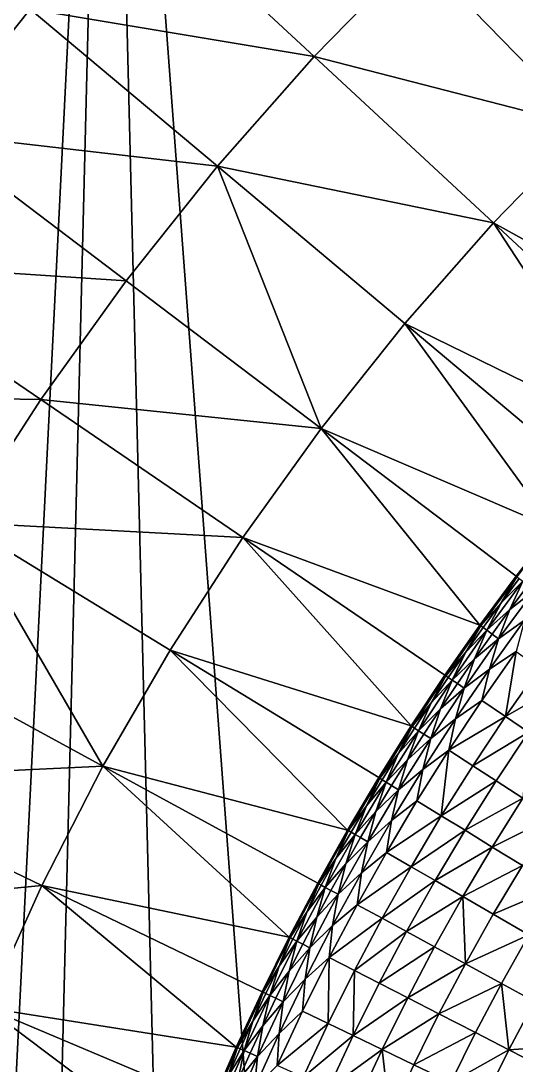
# Model space of a CAD drawing. Header units: millimetres. Extents: x -3750 to 5350, y -3750 to 3750.
# Drawn here: x -2499 to -1993, y 1010 to 2077 of the extents above; entities that cross this region are included whole.
import ezdxf

# ---------------------------------------------------------------- set-up
doc = ezdxf.new("R2010")
doc.units = ezdxf.units.MM
doc.header["$MEASUREMENT"] = 0
doc.layers.add('MESH_3D', color=2, linetype='CONTINUOUS')

msp = doc.modelspace()

# ---------------------------------------------------------------- linework, layer by layer
at = {"layer": 'MESH_3D'}
for points in [[(925.3, 3634, 32500), (-2410.5, 2872.7, 32500), (3378.6, -1627.1, 32500)], [(-2410.5, 2872.7, 32500), (-3199.8, 1955.4, 32500), (-3720.9, 466.3, 32500)], [(-2410.5, 2872.7, 32500), (-3720.9, 466.3, 32500), (-3523.8, -1282.6, 32500)], [(-2410.5, 2872.7, 32500), (-3523.8, -1282.6, 32500), (-3490.8, -1370, 32500)], [(-2410.5, 2872.7, 32500), (-3490.8, -1370, 32500), (-2684.5, -2618.4, 32500)], [(-2410.5, 2872.7, 32500), (-2684.5, 2618.4, 32500), (-3199.8, 1955.4, 32500)], [(-2410.5, 2872.7, 32500), (-2684.5, -2618.4, 32500), (-2550.6, -2748.9, 32500)], [(-2410.5, 2872.7, 32500), (-2550.6, -2748.9, 32500), (-2264.3, -2989.2, 32500)], [(-2410.5, 2872.7, 32500), (-2264.3, -2989.2, 32500), (-1955.4, -3199.8, 32500)], [(3378.6, -1627.1, 32500), (-2410.5, 2872.7, 32500), (-1955.4, -3199.8, 32500)], [(-2094.7, 2147.6, 24400), (-1985.1, 2249.3, 24400), (-1819.6, 2061.9, 24200)], [(-2489.6, 2089.1, 24600), (-2382.4, 2210.6, 24600), (-2199.2, 2040.5, 24400)], [(-2382.4, 2210.6, 24600), (-2094.7, 2147.6, 24400), (-2199.2, 2040.5, 24400)], [(-2199.2, 2040.5, 24400), (-2094.7, 2147.6, 24400), (-1920.2, 1968.6, 24200)], [(-2094.7, 2147.6, 24400), (-1819.6, 2061.9, 24200), (-1920.2, 1968.6, 24200)], [(-2790, 2113.3, 24800), (-2489.6, 2089.1, 24600), (-2590.7, 1962.4, 24600)], [(-2590.7, 1962.4, 24600), (-2489.6, 2089.1, 24600), (-2298.1, 1928.4, 24400)], [(-2489.6, 2089.1, 24600), (-2199.2, 2040.5, 24400), (-2298.1, 1928.4, 24400)], [(-2298.1, 1928.4, 24400), (-2199.2, 2040.5, 24400), (-2015.9, 1870.5, 24200)], [(-2199.2, 2040.5, 24400), (-1920.2, 1968.6, 24200), (-2015.9, 1870.5, 24200)], [(-2015.9, 1870.5, 24200), (-1920.2, 1968.6, 24200), (-1789.7, 1745.6, 24000)], [(-2685.3, 1830.8, 24600), (-2590.7, 1962.4, 24600), (-2391.4, 1811.4, 24400)], [(-2590.7, 1962.4, 24600), (-2298.1, 1928.4, 24400), (-2391.4, 1811.4, 24400)], [(-2391.4, 1811.4, 24400), (-2298.1, 1928.4, 24400), (-2192.1, 1660.5, 24200)], [(-2298.1, 1928.4, 24400), (-2015.9, 1870.5, 24200), (-2106.6, 1767.7, 24200)], [(-2298.1, 1928.4, 24400), (-2106.6, 1767.7, 24200), (-2192.1, 1660.5, 24200)], [(-2106.6, 1767.7, 24200), (-2015.9, 1870.5, 24200), (-1874.5, 1654.2, 24000)], [(-2015.9, 1870.5, 24200), (-1832.6, 1700.4, 24000), (-1874.5, 1654.2, 24000)], [(-2015.9, 1870.5, 24200), (-1789.7, 1745.6, 24000), (-1832.6, 1700.4, 24000)], [(-2773.2, 1694.7, 24600), (-2685.3, 1830.8, 24600), (-2478.7, 1690, 24400)], [(-2685.3, 1830.8, 24600), (-2391.4, 1811.4, 24400), (-2478.7, 1690, 24400)], [(-2478.7, 1690, 24400), (-2391.4, 1811.4, 24400), (-2192.1, 1660.5, 24200)], [(-2192.1, 1660.5, 24200), (-2106.6, 1767.7, 24200), (-1954.6, 1558.7, 24000)], [(-2106.6, 1767.7, 24200), (-1874.5, 1654.2, 24000), (-1915.1, 1607, 24000)], [(-2106.6, 1767.7, 24200), (-1915.1, 1607, 24000), (-1954.6, 1558.7, 24000)], [(-2773.2, 1694.7, 24600), (-2478.7, 1690, 24400), (-2559.9, 1564.3, 24400)], [(-2559.9, 1564.3, 24400), (-2478.7, 1690, 24400), (-2272.2, 1549.1, 24200)], [(-2478.7, 1690, 24400), (-2192.1, 1660.5, 24200), (-2272.2, 1549.1, 24200)], [(-2272.2, 1549.1, 24200), (-2192.1, 1660.5, 24200), (-2029.8, 1459.4, 24000)], [(-2192.1, 1660.5, 24200), (-1954.6, 1558.7, 24000), (-1992.8, 1509.5, 24000)], [(-2192.1, 1660.5, 24200), (-1992.8, 1509.5, 24000), (-2029.8, 1459.4, 24000)], [(-2634.7, 1434.8, 24400), (-2559.9, 1564.3, 24400), (-2415.1, 1315.2, 24200)], [(-2559.9, 1564.3, 24400), (-2346.5, 1433.9, 24200), (-2415.1, 1315.2, 24200)], [(-2559.9, 1564.3, 24400), (-2272.2, 1549.1, 24200), (-2346.5, 1433.9, 24200)], [(-1991.9, 1508.8, -38.4), (-1992.8, 1509.5), (-1954.6, 1558.7)], [(-1954.6, 1558.7, 24000), (-1954.6, 1558.7), (-1992.8, 1509.5)], [(-1992.8, 1509.5, 24000), (-1954.6, 1558.7, 24000), (-1992.8, 1509.5)], [(-2346.5, 1433.9, 24200), (-2272.2, 1549.1, 24200), (-2100.1, 1356.4, 24000)], [(-2272.2, 1549.1, 24200), (-2029.8, 1459.4, 24000), (-2065.6, 1408.3, 24000)], [(-2272.2, 1549.1, 24200), (-2065.6, 1408.3, 24000), (-2100.1, 1356.4, 24000)], [(-2028.9, 1458.7, -38.4), (-2029.8, 1459.4), (-1992.8, 1509.5)], [(-2029.8, 1459.4, 24000), (-1992.8, 1509.5), (-2029.8, 1459.4)], [(-2029.8, 1459.4, 24000), (-1992.8, 1509.5, 24000), (-1992.8, 1509.5)], [(-2028.9, 1458.7, -38.4), (-1992.8, 1509.5), (-1991.9, 1508.8, -38.4)], [(-2008.2, 1482.1, -71.9), (-2028.9, 1458.7, -38.4), (-1991.9, 1508.8, -38.4)], [(-2008.2, 1482.1, -71.9), (-1991.9, 1508.8, -38.4), (-1989.5, 1507, -71.9)], [(-2008.2, 1482.1, -71.9), (-1989.5, 1507, -71.9), (-1985.8, 1504.2, -105.2)], [(-1999.1, 1475.4, -138.7), (-2022.6, 1454.2, -105.2), (-1985.8, 1504.2, -105.2)], [(-2008.2, 1482.1, -71.9), (-1985.8, 1504.2, -105.2), (-2022.6, 1454.2, -105.2)], [(-1984.2, 1464.4, -205.3), (-2010.6, 1445.5, -171.9), (-1973.9, 1495.2, -171.9)], [(-1999.1, 1475.4, -138.7), (-1973.9, 1495.2, -171.9), (-2010.6, 1445.5, -171.9)], [(-1999.1, 1475.4, -138.7), (-1985.8, 1504.2, -105.2), (-1980.5, 1500.2, -138.7)], [(-1999.1, 1475.4, -138.7), (-1980.5, 1500.2, -138.7), (-1973.9, 1495.2, -171.9)], [(-2026.5, 1456.9, -71.9), (-2028.9, 1458.7, -38.4), (-2008.2, 1482.1, -71.9)], [(-2026.5, 1456.9, -71.9), (-2008.2, 1482.1, -71.9), (-2022.6, 1454.2, -105.2)], [(-2017.3, 1450.3, -138.7), (-2022.6, 1454.2, -105.2), (-1999.1, 1475.4, -138.7)], [(-2017.3, 1450.3, -138.7), (-1999.1, 1475.4, -138.7), (-2010.6, 1445.5, -171.9)], [(-2020.1, 1414.5, -205.3), (-1984.2, 1464.4, -205.3), (-1992.7, 1432.6, -238.1)], [(-2020.1, 1414.5, -205.3), (-2010.6, 1445.5, -171.9), (-1984.2, 1464.4, -205.3)], [(-2064.6, 1407.6, -38.4), (-2065.6, 1408.3), (-2029.8, 1459.4)], [(-2065.6, 1408.3, 24000), (-2029.8, 1459.4), (-2065.6, 1408.3)], [(-2065.6, 1408.3, 24000), (-2029.8, 1459.4, 24000), (-2029.8, 1459.4)], [(-2064.6, 1407.6, -38.4), (-2029.8, 1459.4), (-2028.9, 1458.7, -38.4)], [(-2044.5, 1431.6, -71.9), (-2064.6, 1407.6, -38.4), (-2028.9, 1458.7, -38.4)], [(-2035.2, 1425.1, -138.7), (-2058.3, 1403.3, -105.2), (-2022.6, 1454.2, -105.2)], [(-2044.5, 1431.6, -71.9), (-2022.6, 1454.2, -105.2), (-2058.3, 1403.3, -105.2)], [(-2044.5, 1431.6, -71.9), (-2028.9, 1458.7, -38.4), (-2026.5, 1456.9, -71.9)], [(-2044.5, 1431.6, -71.9), (-2026.5, 1456.9, -71.9), (-2022.6, 1454.2, -105.2)], [(-2035.2, 1425.1, -138.7), (-2022.6, 1454.2, -105.2), (-2017.3, 1450.3, -138.7)], [(-2020.1, 1414.5, -205.3), (-2046, 1394.9, -171.9), (-2010.6, 1445.5, -171.9)], [(-2035.2, 1425.1, -138.7), (-2010.6, 1445.5, -171.9), (-2046, 1394.9, -171.9)], [(-2035.2, 1425.1, -138.7), (-2017.3, 1450.3, -138.7), (-2010.6, 1445.5, -171.9)], [(-2702.9, 1301.7, 24400), (-2634.7, 1434.8, 24400), (-2415.1, 1315.2, 24200)], [(-2415.1, 1315.2, 24200), (-2346.5, 1433.9, 24200), (-2165.1, 1250, 24000)], [(-2346.5, 1433.9, 24200), (-2100.1, 1356.4, 24000), (-2133.2, 1303.6, 24000)], [(-2346.5, 1433.9, 24200), (-2133.2, 1303.6, 24000), (-2165.1, 1250, 24000)], [(-2062.2, 1406, -71.9), (-2064.6, 1407.6, -38.4), (-2044.5, 1431.6, -71.9)], [(-2062.2, 1406, -71.9), (-2044.5, 1431.6, -71.9), (-2058.3, 1403.3, -105.2)], [(-2027.8, 1382.5, -238.1), (-1992.7, 1432.6, -238.1), (-2003.7, 1366.1, -303.8)], [(-2020.1, 1414.5, -205.3), (-1992.7, 1432.6, -238.1), (-2027.8, 1382.5, -238.1)], [(-1992.7, 1432.6, -238.1), (-1969, 1415.6, -303.8), (-2003.7, 1366.1, -303.8)], [(-2052.8, 1399.6, -138.7), (-2058.3, 1403.3, -105.2), (-2035.2, 1425.1, -138.7)], [(-2052.8, 1399.6, -138.7), (-2035.2, 1425.1, -138.7), (-2046, 1394.9, -171.9)], [(-2054.7, 1363.7, -205.3), (-2046, 1394.9, -171.9), (-2020.1, 1414.5, -205.3)], [(-2054.7, 1363.7, -205.3), (-2020.1, 1414.5, -205.3), (-2027.8, 1382.5, -238.1)], [(-2003.7, 1366.1, -303.8), (-1969, 1415.6, -303.8), (-1945.9, 1399, -355.7)], [(-2099.1, 1355.7, -38.4), (-2100.1, 1356.4), (-2065.6, 1408.3)], [(-2100.1, 1356.4, 24000), (-2065.6, 1408.3), (-2100.1, 1356.4)], [(-2100.1, 1356.4, 24000), (-2065.6, 1408.3, 24000), (-2065.6, 1408.3)], [(-2099.1, 1355.7, -38.4), (-2065.6, 1408.3), (-2064.6, 1407.6, -38.4)], [(-2079.5, 1380.1, -71.9), (-2099.1, 1355.7, -38.4), (-2064.6, 1407.6, -38.4)], [(-2070.1, 1373.9, -138.7), (-2092.6, 1351.5, -105.2), (-2058.3, 1403.3, -105.2)], [(-2079.5, 1380.1, -71.9), (-2058.3, 1403.3, -105.2), (-2092.6, 1351.5, -105.2)], [(-2079.5, 1380.1, -71.9), (-2064.6, 1407.6, -38.4), (-2062.2, 1406, -71.9)], [(-2079.5, 1380.1, -71.9), (-2062.2, 1406, -71.9), (-2058.3, 1403.3, -105.2)], [(-2070.1, 1373.9, -138.7), (-2058.3, 1403.3, -105.2), (-2052.8, 1399.6, -138.7)], [(-2070.1, 1373.9, -138.7), (-2052.8, 1399.6, -138.7), (-2046, 1394.9, -171.9)], [(-2003.7, 1366.1, -303.8), (-1945.9, 1399, -355.7), (-1980.2, 1350.1, -355.7)], [(-2054.7, 1363.7, -205.3), (-2080.1, 1343.5, -171.9), (-2046, 1394.9, -171.9)], [(-2070.1, 1373.9, -138.7), (-2046, 1394.9, -171.9), (-2080.1, 1343.5, -171.9)], [(-2096.6, 1354.1, -71.9), (-2099.1, 1355.7, -38.4), (-2079.5, 1380.1, -71.9)], [(-2096.6, 1354.1, -71.9), (-2079.5, 1380.1, -71.9), (-2092.6, 1351.5, -105.2)], [(-2061.6, 1331.5, -238.1), (-2027.8, 1382.5, -238.1), (-2003.7, 1366.1, -303.8)], [(-2054.7, 1363.7, -205.3), (-2027.8, 1382.5, -238.1), (-2061.6, 1331.5, -238.1)], [(-2087.1, 1348, -138.7), (-2092.6, 1351.5, -105.2), (-2070.1, 1373.9, -138.7)], [(-2087.1, 1348, -138.7), (-2070.1, 1373.9, -138.7), (-2080.1, 1343.5, -171.9)], [(-2132.2, 1303, -38.4), (-2133.2, 1303.6), (-2100.1, 1356.4)], [(-2100.1, 1356.4, 24000), (-2100.1, 1356.4), (-2133.2, 1303.6)], [(-2133.2, 1303.6, 24000), (-2100.1, 1356.4, 24000), (-2133.2, 1303.6)], [(-2132.2, 1303, -38.4), (-2100.1, 1356.4), (-2099.1, 1355.7, -38.4)], [(-2113.3, 1327.9, -71.9), (-2132.2, 1303, -38.4), (-2099.1, 1355.7, -38.4)], [(-2113.3, 1327.9, -71.9), (-2099.1, 1355.7, -38.4), (-2096.6, 1354.1, -71.9)], [(-2088.1, 1312, -205.3), (-2080.1, 1343.5, -171.9), (-2054.7, 1363.7, -205.3)], [(-2088.1, 1312, -205.3), (-2054.7, 1363.7, -205.3), (-2061.6, 1331.5, -238.1)], [(-2061.6, 1331.5, -238.1), (-2003.7, 1366.1, -303.8), (-2037.1, 1315.7, -303.8)], [(-2037.1, 1315.7, -303.8), (-2003.7, 1366.1, -303.8), (-1980.2, 1350.1, -355.7)], [(-2103.7, 1321.9, -138.7), (-2125.7, 1299, -105.2), (-2092.6, 1351.5, -105.2)], [(-2113.3, 1327.9, -71.9), (-2092.6, 1351.5, -105.2), (-2125.7, 1299, -105.2)], [(-2113.3, 1327.9, -71.9), (-2096.6, 1354.1, -71.9), (-2092.6, 1351.5, -105.2)], [(-2103.7, 1321.9, -138.7), (-2092.6, 1351.5, -105.2), (-2087.1, 1348, -138.7)], [(-2103.7, 1321.9, -138.7), (-2087.1, 1348, -138.7), (-2080.1, 1343.5, -171.9)], [(-2037.1, 1315.7, -303.8), (-1980.2, 1350.1, -355.7), (-2013.2, 1300.3, -355.7)], [(-2013.2, 1300.3, -355.7), (-1980.2, 1350.1, -355.7), (-1985.8, 1282.5, -406.8)], [(-2088.1, 1312, -205.3), (-2113, 1291.2, -171.9), (-2080.1, 1343.5, -171.9)], [(-2103.7, 1321.9, -138.7), (-2080.1, 1343.5, -171.9), (-2113, 1291.2, -171.9)], [(-2129.7, 1301.4, -71.9), (-2132.2, 1303, -38.4), (-2113.3, 1327.9, -71.9)], [(-2129.7, 1301.4, -71.9), (-2113.3, 1327.9, -71.9), (-2125.7, 1299, -105.2)], [(-2094.2, 1279.7, -238.1), (-2061.6, 1331.5, -238.1), (-2069.3, 1264.5, -303.8)], [(-2088.1, 1312, -205.3), (-2061.6, 1331.5, -238.1), (-2094.2, 1279.7, -238.1)], [(-2061.6, 1331.5, -238.1), (-2037.1, 1315.7, -303.8), (-2069.3, 1264.5, -303.8)], [(-2702.9, 1301.7, 24400), (-2415.1, 1315.2, 24200), (-2477.7, 1193.2, 24200)], [(-2477.7, 1193.2, 24200), (-2415.1, 1315.2, 24200), (-2224.7, 1140.5, 24000)], [(-2415.1, 1315.2, 24200), (-2165.1, 1250, 24000), (-2195.6, 1195.6, 24000)], [(-2415.1, 1315.2, 24200), (-2195.6, 1195.6, 24000), (-2224.7, 1140.5, 24000)], [(-2120, 1295.5, -138.7), (-2125.7, 1299, -105.2), (-2103.7, 1321.9, -138.7)], [(-2120, 1295.5, -138.7), (-2103.7, 1321.9, -138.7), (-2113, 1291.2, -171.9)], [(-2069.3, 1264.5, -303.8), (-2037.1, 1315.7, -303.8), (-2013.2, 1300.3, -355.7)], [(-2132.2, 1303, -38.4), (-2165.1, 1250), (-2133.2, 1303.6)], [(-2165.1, 1250, 24000), (-2133.2, 1303.6), (-2165.1, 1250)], [(-2165.1, 1250, 24000), (-2133.2, 1303.6, 24000), (-2133.2, 1303.6)], [(-2164, 1249.4, -38.4), (-2165.1, 1250), (-2132.2, 1303, -38.4)], [(-2145.8, 1274.8, -71.9), (-2164, 1249.4, -38.4), (-2132.2, 1303, -38.4)], [(-2145.8, 1274.8, -71.9), (-2132.2, 1303, -38.4), (-2129.7, 1301.4, -71.9)], [(-2120.1, 1259.6, -205.3), (-2088.1, 1312, -205.3), (-2094.2, 1279.7, -238.1)], [(-2120.1, 1259.6, -205.3), (-2113, 1291.2, -171.9), (-2088.1, 1312, -205.3)], [(-2764.4, 1165.3, 24400), (-2702.9, 1301.7, 24400), (-2477.7, 1193.2, 24200)], [(-2136, 1269, -138.7), (-2157.4, 1245.6, -105.2), (-2125.7, 1299, -105.2)], [(-2145.8, 1274.8, -71.9), (-2125.7, 1299, -105.2), (-2157.4, 1245.6, -105.2)], [(-2145.8, 1274.8, -71.9), (-2129.7, 1301.4, -71.9), (-2125.7, 1299, -105.2)], [(-2136, 1269, -138.7), (-2125.7, 1299, -105.2), (-2120, 1295.5, -138.7)], [(-2136, 1269, -138.7), (-2120, 1295.5, -138.7), (-2113, 1291.2, -171.9)], [(-2069.3, 1264.5, -303.8), (-2013.2, 1300.3, -355.7), (-2045, 1249.7, -355.7)], [(-2045, 1249.7, -355.7), (-2013.2, 1300.3, -355.7), (-1985.8, 1282.5, -406.8)], [(-2120.1, 1259.6, -205.3), (-2144.5, 1238.1, -171.9), (-2113, 1291.2, -171.9)], [(-2136, 1269, -138.7), (-2113, 1291.2, -171.9), (-2144.5, 1238.1, -171.9)], [(-2045, 1249.7, -355.7), (-1985.8, 1282.5, -406.8), (-2017.1, 1232.6, -406.8)], [(-2017.1, 1232.6, -406.8), (-1985.8, 1282.5, -406.8), (-1955.5, 1263, -455.7)], [(-2161.5, 1247.9, -71.9), (-2164, 1249.4, -38.4), (-2145.8, 1274.8, -71.9)], [(-2161.5, 1247.9, -71.9), (-2145.8, 1274.8, -71.9), (-2157.4, 1245.6, -105.2)], [(-2125.4, 1227.1, -238.1), (-2094.2, 1279.7, -238.1), (-2069.3, 1264.5, -303.8)], [(-2120.1, 1259.6, -205.3), (-2094.2, 1279.7, -238.1), (-2125.4, 1227.1, -238.1)], [(-2151.7, 1242.3, -138.7), (-2157.4, 1245.6, -105.2), (-2136, 1269, -138.7)], [(-2151.7, 1242.3, -138.7), (-2136, 1269, -138.7), (-2144.5, 1238.1, -171.9)], [(-2150.9, 1206.3, -205.3), (-2120.1, 1259.6, -205.3), (-2125.4, 1227.1, -238.1)], [(-2150.9, 1206.3, -205.3), (-2144.5, 1238.1, -171.9), (-2120.1, 1259.6, -205.3)], [(-2125.4, 1227.1, -238.1), (-2069.3, 1264.5, -303.8), (-2100.1, 1212.5, -303.8)], [(-2100.1, 1212.5, -303.8), (-2069.3, 1264.5, -303.8), (-2045, 1249.7, -355.7)], [(-2017.1, 1232.6, -406.8), (-1955.5, 1263, -455.7), (-1986.4, 1213.9, -455.7)], [(-2194.5, 1195.1, -38.4), (-2195.6, 1195.6), (-2165.1, 1250)], [(-2195.6, 1195.6, 24000), (-2165.1, 1250), (-2195.6, 1195.6)], [(-2195.6, 1195.6, 24000), (-2165.1, 1250, 24000), (-2165.1, 1250)], [(-2194.5, 1195.1, -38.4), (-2165.1, 1250), (-2164, 1249.4, -38.4)], [(-2176.9, 1220.9, -71.9), (-2194.5, 1195.1, -38.4), (-2164, 1249.4, -38.4)], [(-2176.9, 1220.9, -71.9), (-2164, 1249.4, -38.4), (-2161.5, 1247.9, -71.9)], [(-2100.1, 1212.5, -303.8), (-2045, 1249.7, -355.7), (-2075.5, 1198.3, -355.7)], [(-2075.5, 1198.3, -355.7), (-2045, 1249.7, -355.7), (-2017.1, 1232.6, -406.8)], [(-2167, 1215.4, -138.7), (-2187.8, 1191.4, -105.2), (-2157.4, 1245.6, -105.2)], [(-2176.9, 1220.9, -71.9), (-2157.4, 1245.6, -105.2), (-2187.8, 1191.4, -105.2)], [(-2176.9, 1220.9, -71.9), (-2161.5, 1247.9, -71.9), (-2157.4, 1245.6, -105.2)], [(-2150.9, 1206.3, -205.3), (-2174.7, 1184.3, -171.9), (-2144.5, 1238.1, -171.9)], [(-2167, 1215.4, -138.7), (-2144.5, 1238.1, -171.9), (-2174.7, 1184.3, -171.9)], [(-2167, 1215.4, -138.7), (-2157.4, 1245.6, -105.2), (-2151.7, 1242.3, -138.7)], [(-2167, 1215.4, -138.7), (-2151.7, 1242.3, -138.7), (-2144.5, 1238.1, -171.9)], [(-2075.5, 1198.3, -355.7), (-2017.1, 1232.6, -406.8), (-2047.2, 1182, -406.8)], [(-2047.2, 1182, -406.8), (-2017.1, 1232.6, -406.8), (-1986.4, 1213.9, -455.7)], [(-2191.9, 1193.7, -71.9), (-2194.5, 1195.1, -38.4), (-2176.9, 1220.9, -71.9)], [(-2191.9, 1193.7, -71.9), (-2176.9, 1220.9, -71.9), (-2187.8, 1191.4, -105.2)], [(-2155.4, 1173.7, -238.1), (-2125.4, 1227.1, -238.1), (-2100.1, 1212.5, -303.8)], [(-2150.9, 1206.3, -205.3), (-2125.4, 1227.1, -238.1), (-2155.4, 1173.7, -238.1)], [(-2182, 1188.2, -138.7), (-2187.8, 1191.4, -105.2), (-2167, 1215.4, -138.7)], [(-2182, 1188.2, -138.7), (-2167, 1215.4, -138.7), (-2174.7, 1184.3, -171.9)], [(-2180.3, 1152.3, -205.3), (-2174.7, 1184.3, -171.9), (-2150.9, 1206.3, -205.3)], [(-2180.3, 1152.3, -205.3), (-2150.9, 1206.3, -205.3), (-2155.4, 1173.7, -238.1)], [(-2155.4, 1173.7, -238.1), (-2100.1, 1212.5, -303.8), (-2129.7, 1159.8, -303.8)], [(-2129.7, 1159.8, -303.8), (-2100.1, 1212.5, -303.8), (-2075.5, 1198.3, -355.7)], [(-2047.2, 1182, -406.8), (-1986.4, 1213.9, -455.7), (-2016.1, 1164, -455.7)], [(-2016.1, 1164, -455.7), (-1986.4, 1213.9, -455.7), (-1950.6, 1192, -506.1)], [(-2223.6, 1140, -38.4), (-2224.7, 1140.5), (-2195.6, 1195.6)], [(-2224.7, 1140.5, 24000), (-2195.6, 1195.6), (-2224.7, 1140.5)], [(-2224.7, 1140.5, 24000), (-2195.6, 1195.6, 24000), (-2195.6, 1195.6)], [(-2223.6, 1140, -38.4), (-2195.6, 1195.6), (-2194.5, 1195.1, -38.4)], [(-2129.7, 1159.8, -303.8), (-2075.5, 1198.3, -355.7), (-2104.8, 1146.2, -355.7)], [(-2104.8, 1146.2, -355.7), (-2075.5, 1198.3, -355.7), (-2047.2, 1182, -406.8)], [(-2764.4, 1165.3, 24400), (-2477.7, 1193.2, 24200), (-2534.1, 1068.2, 24200)], [(-2534.1, 1068.2, 24200), (-2477.7, 1193.2, 24200), (-2278.8, 1028.2, 24000)], [(-2477.7, 1193.2, 24200), (-2224.7, 1140.5, 24000), (-2252.4, 1084.7, 24000)], [(-2477.7, 1193.2, 24200), (-2252.4, 1084.7, 24000), (-2278.8, 1028.2, 24000)], [(-2206.6, 1166.2, -71.9), (-2223.6, 1140, -38.4), (-2194.5, 1195.1, -38.4)], [(-2196.6, 1161, -138.7), (-2216.8, 1136.5, -105.2), (-2187.8, 1191.4, -105.2)], [(-2206.6, 1166.2, -71.9), (-2187.8, 1191.4, -105.2), (-2216.8, 1136.5, -105.2)], [(-2206.6, 1166.2, -71.9), (-2194.5, 1195.1, -38.4), (-2191.9, 1193.7, -71.9)], [(-2206.6, 1166.2, -71.9), (-2191.9, 1193.7, -71.9), (-2187.8, 1191.4, -105.2)], [(-2196.6, 1161, -138.7), (-2187.8, 1191.4, -105.2), (-2182, 1188.2, -138.7)], [(-2196.6, 1161, -138.7), (-2182, 1188.2, -138.7), (-2174.7, 1184.3, -171.9)], [(-2016.1, 1164, -455.7), (-1950.6, 1192, -506.1), (-1979.7, 1143, -506.1)], [(-2180.3, 1152.3, -205.3), (-2203.6, 1129.7, -171.9), (-2174.7, 1184.3, -171.9)], [(-2196.6, 1161, -138.7), (-2174.7, 1184.3, -171.9), (-2203.6, 1129.7, -171.9)], [(-2104.8, 1146.2, -355.7), (-2047.2, 1182, -406.8), (-2076.1, 1130.6, -406.8)], [(-2076.1, 1130.6, -406.8), (-2047.2, 1182, -406.8), (-2044.4, 1113.3, -455.7)], [(-2047.2, 1182, -406.8), (-2016.1, 1164, -455.7), (-2044.4, 1113.3, -455.7)], [(-2221, 1138.6, -71.9), (-2223.6, 1140, -38.4), (-2206.6, 1166.2, -71.9)], [(-2221, 1138.6, -71.9), (-2206.6, 1166.2, -71.9), (-2216.8, 1136.5, -105.2)], [(-2183.9, 1119.6, -238.1), (-2155.4, 1173.7, -238.1), (-2129.7, 1159.8, -303.8)], [(-2180.3, 1152.3, -205.3), (-2155.4, 1173.7, -238.1), (-2183.9, 1119.6, -238.1)], [(-2044.4, 1113.3, -455.7), (-2016.1, 1164, -455.7), (-1979.7, 1143, -506.1)], [(-2210.9, 1133.5, -138.7), (-2216.8, 1136.5, -105.2), (-2196.6, 1161, -138.7)], [(-2210.9, 1133.5, -138.7), (-2196.6, 1161, -138.7), (-2203.6, 1129.7, -171.9)], [(-2183.9, 1119.6, -238.1), (-2129.7, 1159.8, -303.8), (-2158, 1106.3, -303.8)], [(-2158, 1106.3, -303.8), (-2129.7, 1159.8, -303.8), (-2104.8, 1146.2, -355.7)], [(-2208.3, 1097.6, -205.3), (-2180.3, 1152.3, -205.3), (-2183.9, 1119.6, -238.1)], [(-2208.3, 1097.6, -205.3), (-2203.6, 1129.7, -171.9), (-2180.3, 1152.3, -205.3)], [(-2158, 1106.3, -303.8), (-2104.8, 1146.2, -355.7), (-2132.7, 1093.4, -355.7)], [(-2132.7, 1093.4, -355.7), (-2104.8, 1146.2, -355.7), (-2076.1, 1130.6, -406.8)], [(-2044.4, 1113.3, -455.7), (-1979.7, 1143, -506.1), (-2007.6, 1093.3, -506.1)], [(-2007.6, 1093.3, -506.1), (-1979.7, 1143, -506.1), (-1973.9, 1074.9, -547.3)], [(-2251.4, 1084.2, -38.4), (-2252.4, 1084.7), (-2224.7, 1140.5)], [(-2224.7, 1140.5, 24000), (-2224.7, 1140.5), (-2252.4, 1084.7)], [(-2252.4, 1084.7, 24000), (-2224.7, 1140.5, 24000), (-2252.4, 1084.7)], [(-2251.4, 1084.2, -38.4), (-2224.7, 1140.5), (-2223.6, 1140, -38.4)], [(-2235, 1110.9, -71.9), (-2251.4, 1084.2, -38.4), (-2223.6, 1140, -38.4)], [(-2224.9, 1105.8, -138.7), (-2244.4, 1080.9, -105.2), (-2216.8, 1136.5, -105.2)], [(-2235, 1110.9, -71.9), (-2216.8, 1136.5, -105.2), (-2244.4, 1080.9, -105.2)], [(-2235, 1110.9, -71.9), (-2223.6, 1140, -38.4), (-2221, 1138.6, -71.9)], [(-2235, 1110.9, -71.9), (-2221, 1138.6, -71.9), (-2216.8, 1136.5, -105.2)], [(-2224.9, 1105.8, -138.7), (-2216.8, 1136.5, -105.2), (-2210.9, 1133.5, -138.7)], [(-2224.9, 1105.8, -138.7), (-2210.9, 1133.5, -138.7), (-2203.6, 1129.7, -171.9)], [(-2208.3, 1097.6, -205.3), (-2231, 1074.4, -171.9), (-2203.6, 1129.7, -171.9)], [(-2224.9, 1105.8, -138.7), (-2203.6, 1129.7, -171.9), (-2231, 1074.4, -171.9)], [(-2132.7, 1093.4, -355.7), (-2076.1, 1130.6, -406.8), (-2103.6, 1078.4, -406.8)], [(-2103.6, 1078.4, -406.8), (-2076.1, 1130.6, -406.8), (-2044.4, 1113.3, -455.7)], [(-2248.7, 1082.9, -71.9), (-2251.4, 1084.2, -38.4), (-2235, 1110.9, -71.9)], [(-2248.7, 1082.9, -71.9), (-2235, 1110.9, -71.9), (-2244.4, 1080.9, -105.2)], [(-2211.2, 1064.8, -238.1), (-2183.9, 1119.6, -238.1), (-2184.9, 1052.2, -303.8)], [(-2208.3, 1097.6, -205.3), (-2183.9, 1119.6, -238.1), (-2211.2, 1064.8, -238.1)], [(-2183.9, 1119.6, -238.1), (-2158, 1106.3, -303.8), (-2184.9, 1052.2, -303.8)], [(-2103.6, 1078.4, -406.8), (-2044.4, 1113.3, -455.7), (-2071.6, 1062, -455.7)], [(-2071.6, 1062, -455.7), (-2044.4, 1113.3, -455.7), (-2007.6, 1093.3, -506.1)], [(-2238.5, 1078, -138.7), (-2244.4, 1080.9, -105.2), (-2224.9, 1105.8, -138.7)], [(-2238.5, 1078, -138.7), (-2224.9, 1105.8, -138.7), (-2231, 1074.4, -171.9)], [(-2184.9, 1052.2, -303.8), (-2158, 1106.3, -303.8), (-2159.3, 1039.9, -355.7)], [(-2158, 1106.3, -303.8), (-2132.7, 1093.4, -355.7), (-2159.3, 1039.9, -355.7)], [(-2235, 1042.2, -205.3), (-2208.3, 1097.6, -205.3), (-2211.2, 1064.8, -238.1)], [(-2235, 1042.2, -205.3), (-2231, 1074.4, -171.9), (-2208.3, 1097.6, -205.3)], [(-2159.3, 1039.9, -355.7), (-2132.7, 1093.4, -355.7), (-2103.6, 1078.4, -406.8)], [(-2071.6, 1062, -455.7), (-2007.6, 1093.3, -506.1), (-2034.2, 1042.9, -506.1)], [(-2034.2, 1042.9, -506.1), (-2007.6, 1093.3, -506.1), (-2000.1, 1025.4, -547.3)], [(-2007.6, 1093.3, -506.1), (-1973.9, 1074.9, -547.3), (-2000.1, 1025.4, -547.3)], [(-2277.7, 1027.7, -38.4), (-2278.8, 1028.2), (-2252.4, 1084.7)], [(-2278.8, 1028.2, 24000), (-2252.4, 1084.7), (-2278.8, 1028.2)], [(-2278.8, 1028.2, 24000), (-2252.4, 1084.7, 24000), (-2252.4, 1084.7)], [(-2277.7, 1027.7, -38.4), (-2252.4, 1084.7), (-2251.4, 1084.2, -38.4)], [(-2262, 1054.8, -71.9), (-2277.7, 1027.7, -38.4), (-2251.4, 1084.2, -38.4)], [(-2251.8, 1050, -138.7), (-2270.7, 1024.6, -105.2), (-2244.4, 1080.9, -105.2)], [(-2262, 1054.8, -71.9), (-2244.4, 1080.9, -105.2), (-2270.7, 1024.6, -105.2)], [(-2262, 1054.8, -71.9), (-2251.4, 1084.2, -38.4), (-2248.7, 1082.9, -71.9)], [(-2262, 1054.8, -71.9), (-2248.7, 1082.9, -71.9), (-2244.4, 1080.9, -105.2)], [(-2251.8, 1050, -138.7), (-2244.4, 1080.9, -105.2), (-2238.5, 1078, -138.7)], [(-2251.8, 1050, -138.7), (-2238.5, 1078, -138.7), (-2231, 1074.4, -171.9)], [(-2159.3, 1039.9, -355.7), (-2103.6, 1078.4, -406.8), (-2129.8, 1025.7, -406.8)], [(-2129.8, 1025.7, -406.8), (-2103.6, 1078.4, -406.8), (-2071.6, 1062, -455.7)], [(-2584.2, 940.6, 24200), (-2534.1, 1068.2, 24200), (-2327.2, 913.4, 24000)], [(-2534.1, 1068.2, 24200), (-2278.8, 1028.2, 24000), (-2303.7, 971.1, 24000)], [(-2534.1, 1068.2, 24200), (-2303.7, 971.1, 24000), (-2327.2, 913.4, 24000)], [(-2235, 1042.2, -205.3), (-2257.1, 1018.5, -171.9), (-2231, 1074.4, -171.9)], [(-2251.8, 1050, -138.7), (-2231, 1074.4, -171.9), (-2257.1, 1018.5, -171.9)], [(-2000.1, 1025.4, -547.3), (-1973.9, 1074.9, -547.3), (-1895.8, 1032.4, -630.5)], [(-2237, 1009.4, -238.1), (-2211.2, 1064.8, -238.1), (-2184.9, 1052.2, -303.8)], [(-2235, 1042.2, -205.3), (-2211.2, 1064.8, -238.1), (-2237, 1009.4, -238.1)], [(-2129.8, 1025.7, -406.8), (-2071.6, 1062, -455.7), (-2097.4, 1010.1, -455.7)], [(-2097.4, 1010.1, -455.7), (-2071.6, 1062, -455.7), (-2034.2, 1042.9, -506.1)], [(-2275, 1026.5, -71.9), (-2277.7, 1027.7, -38.4), (-2262, 1054.8, -71.9)], [(-2275, 1026.5, -71.9), (-2262, 1054.8, -71.9), (-2270.7, 1024.6, -105.2)], [(-2264.7, 1021.9, -138.7), (-2270.7, 1024.6, -105.2), (-2251.8, 1050, -138.7)], [(-2264.7, 1021.9, -138.7), (-2251.8, 1050, -138.7), (-2257.1, 1018.5, -171.9)], [(-2237, 1009.4, -238.1), (-2184.9, 1052.2, -303.8), (-2210.4, 997.4, -303.8)], [(-2210.4, 997.4, -303.8), (-2184.9, 1052.2, -303.8), (-2159.3, 1039.9, -355.7)], [(-2260.3, 986.2, -205.3), (-2235, 1042.2, -205.3), (-2237, 1009.4, -238.1)], [(-2260.3, 986.2, -205.3), (-2257.1, 1018.5, -171.9), (-2235, 1042.2, -205.3)], [(-2210.4, 997.4, -303.8), (-2159.3, 1039.9, -355.7), (-2184.5, 985.7, -355.7)], [(-2184.5, 985.7, -355.7), (-2159.3, 1039.9, -355.7), (-2129.8, 1025.7, -406.8)], [(-2097.4, 1010.1, -455.7), (-2034.2, 1042.9, -506.1), (-2059.6, 991.8, -506.1)], [(-2059.6, 991.8, -506.1), (-2034.2, 1042.9, -506.1), (-2000.1, 1025.4, -547.3)], [(-2302.6, 970.6, -38.4), (-2303.7, 971.1), (-2278.8, 1028.2)], [(-2278.8, 1028.2, 24000), (-2278.8, 1028.2), (-2303.7, 971.1)], [(-2303.7, 971.1, 24000), (-2278.8, 1028.2, 24000), (-2303.7, 971.1)], [(-2302.6, 970.6, -38.4), (-2278.8, 1028.2), (-2277.7, 1027.7, -38.4)], [(-2287.6, 998.1, -71.9), (-2302.6, 970.6, -38.4), (-2277.7, 1027.7, -38.4)], [(-2287.6, 998.1, -71.9), (-2277.7, 1027.7, -38.4), (-2275, 1026.5, -71.9)], [(-2287.6, 998.1, -71.9), (-2275, 1026.5, -71.9), (-2270.7, 1024.6, -105.2)], [(-2184.5, 985.7, -355.7), (-2129.8, 1025.7, -406.8), (-2154.7, 972.3, -406.8)], [(-2154.7, 972.3, -406.8), (-2129.8, 1025.7, -406.8), (-2121.9, 957.5, -455.7)], [(-2129.8, 1025.7, -406.8), (-2097.4, 1010.1, -455.7), (-2121.9, 957.5, -455.7)], [(-2059.6, 991.8, -506.1), (-2000.1, 1025.4, -547.3), (-2025, 975.2, -547.3)], [(-2025, 975.2, -547.3), (-2000.1, 1025.4, -547.3), (-1920.9, 984.8, -630.5)], [(-2000.1, 1025.4, -547.3), (-1895.8, 1032.4, -630.5), (-1920.9, 984.8, -630.5)], [(-2277.2, 993.6, -138.7), (-2295.5, 967.6, -105.2), (-2270.7, 1024.6, -105.2)], [(-2287.6, 998.1, -71.9), (-2270.7, 1024.6, -105.2), (-2295.5, 967.6, -105.2)], [(-2260.3, 986.2, -205.3), (-2281.8, 961.9, -171.9), (-2257.1, 1018.5, -171.9)], [(-2277.2, 993.6, -138.7), (-2257.1, 1018.5, -171.9), (-2281.8, 961.9, -171.9)], [(-2277.2, 993.6, -138.7), (-2270.7, 1024.6, -105.2), (-2264.7, 1021.9, -138.7)], [(-2277.2, 993.6, -138.7), (-2264.7, 1021.9, -138.7), (-2257.1, 1018.5, -171.9)], [(-2121.9, 957.5, -455.7), (-2097.4, 1010.1, -455.7), (-2059.6, 991.8, -506.1)]]:
    msp.add_3dface(points, dxfattribs=at)

doc.saveas('drawing.dxf')
